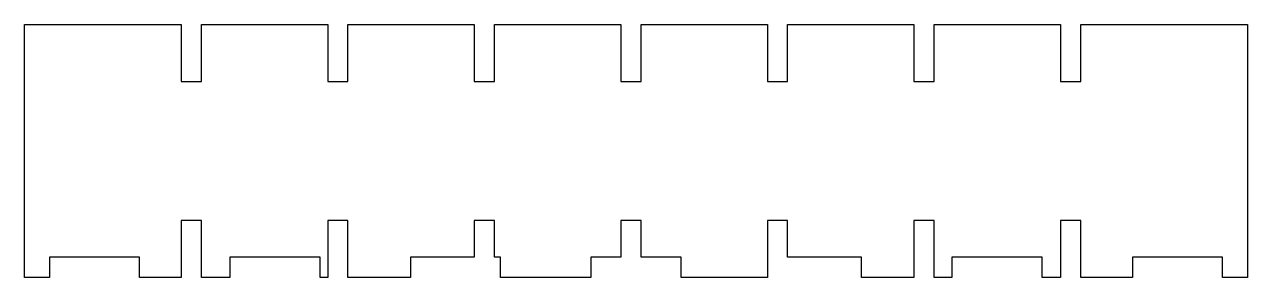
# Model space of a CAD drawing. Header units: millimetres. Extents: x -120 to 122, y 61 to 111.
import ezdxf

# ---------------------------------------------------------------- set-up
doc = ezdxf.new("R2010")
doc.units = ezdxf.units.MM
doc.layers.get('0').update_dxf_attribs({"linetype": 'CONTINUOUS'})

msp = doc.modelspace()

# ---------------------------------------------------------------- linework, layer by layer
msp.add_lwpolyline([(89, 99.75), (89, 111), (122, 111), (122, 61), (117.07, 61), (117.07, 65), (99.21, 65), (99.21, 61), (89, 61), (89, 72.25), (85, 72.25), (85, 61), (81.36, 61), (81.36, 65), (63.5, 65), (63.5, 61), (60, 61), (60, 72.25), (56, 72.25), (56, 61), (45.64, 61), (45.64, 65), (31, 65), (31, 72.25), (27, 72.25), (27, 61), (9.93, 61), (9.93, 65), (2, 65), (2, 72.25), (-2, 72.25), (-2, 65), (-7.93, 65), (-7.93, 61), (-25.79, 61), (-25.79, 65), (-27, 65), (-27, 72.25), (-31, 72.25), (-31, 65), (-43.64, 65), (-43.64, 61), (-56, 61), (-56, 72.25), (-60, 72.25), (-60, 61), (-61.5, 61), (-61.5, 65), (-79.36, 65), (-79.36, 61), (-85, 61), (-85, 72.25), (-89, 72.25), (-89, 61), (-97.21, 61), (-97.21, 65), (-115.07, 65), (-115.07, 61), (-120, 61), (-120, 111), (-89, 111), (-89, 99.75), (-85, 99.75), (-85, 111), (-60, 111), (-60, 99.75), (-56, 99.75), (-56, 111), (-31, 111), (-31, 99.75), (-27, 99.75), (-27, 111), (-2, 111), (-2, 99.75), (2, 99.75), (2, 111), (27, 111), (27, 99.75), (31, 99.75), (31, 111), (56, 111), (56, 99.75), (60, 99.75), (60, 111), (85, 111), (85, 99.75)], close=True)

doc.saveas('drawing.dxf')
